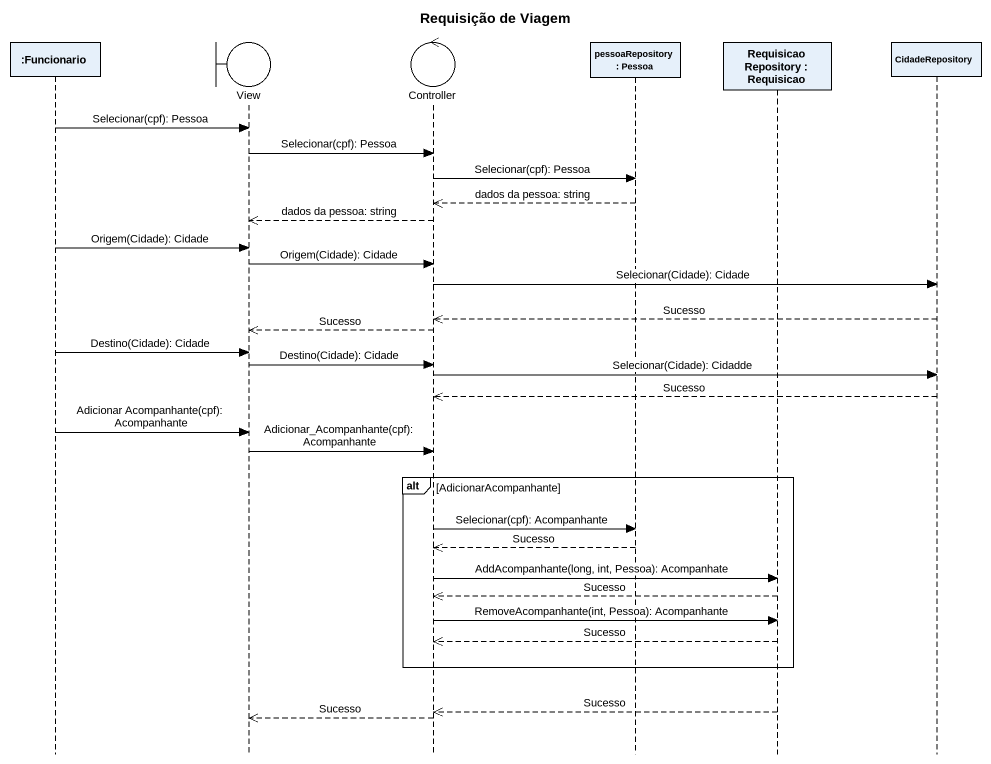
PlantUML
@startuml
title Requisição de Viagem
hide footbox
participant ":Funcionario" as Funcionario
boundary View
control Controller
participant "pessoaRepository : Pessoa" as pessoaRepository
participant "RequisicaoRepository : Requisicao" as RequisicaoRepository
participant CidadeRepository

Funcionario -> View : Selecionar(cpf): Pessoa
View -> Controller : Selecionar(cpf): Pessoa
Controller -> pessoaRepository : Selecionar(cpf): Pessoa
pessoaRepository -->> Controller : dados da pessoa: string
Controller -->> View : dados da pessoa: string
Funcionario -> View : Origem(Cidade): Cidade
View -> Controller : Origem(Cidade): Cidade
Controller -> CidadeRepository : Selecionar(Cidade): Cidade
CidadeRepository -->> Controller : Sucesso
Controller -->> View : Sucesso
Funcionario -> View : Destino(Cidade): Cidade
View -> Controller : Destino(Cidade): Cidade
Controller -> CidadeRepository : Selecionar(Cidade): Cidadde
CidadeRepository -->> Controller : Sucesso
Funcionario -> View : Adicionar Acompanhante(cpf): Acompanhante
View -> Controller : Adicionar_Acompanhante(cpf): Acompanhante
alt AdicionarAcompanhante
  Controller -> pessoaRepository : Selecionar(cpf): Acompanhante
  pessoaRepository -->> Controller : Sucesso
  Controller -> RequisicaoRepository : AddAcompanhante(long, int, Pessoa): Acompanhate
  RequisicaoRepository -->> Controller : Sucesso
  Controller -> RequisicaoRepository : RemoveAcompanhante(int, Pessoa): Acompanhante
  RequisicaoRepository -->> Controller : Sucesso
end
RequisicaoRepository -->> Controller : Sucesso
Controller -->> View : Sucesso
@enduml
